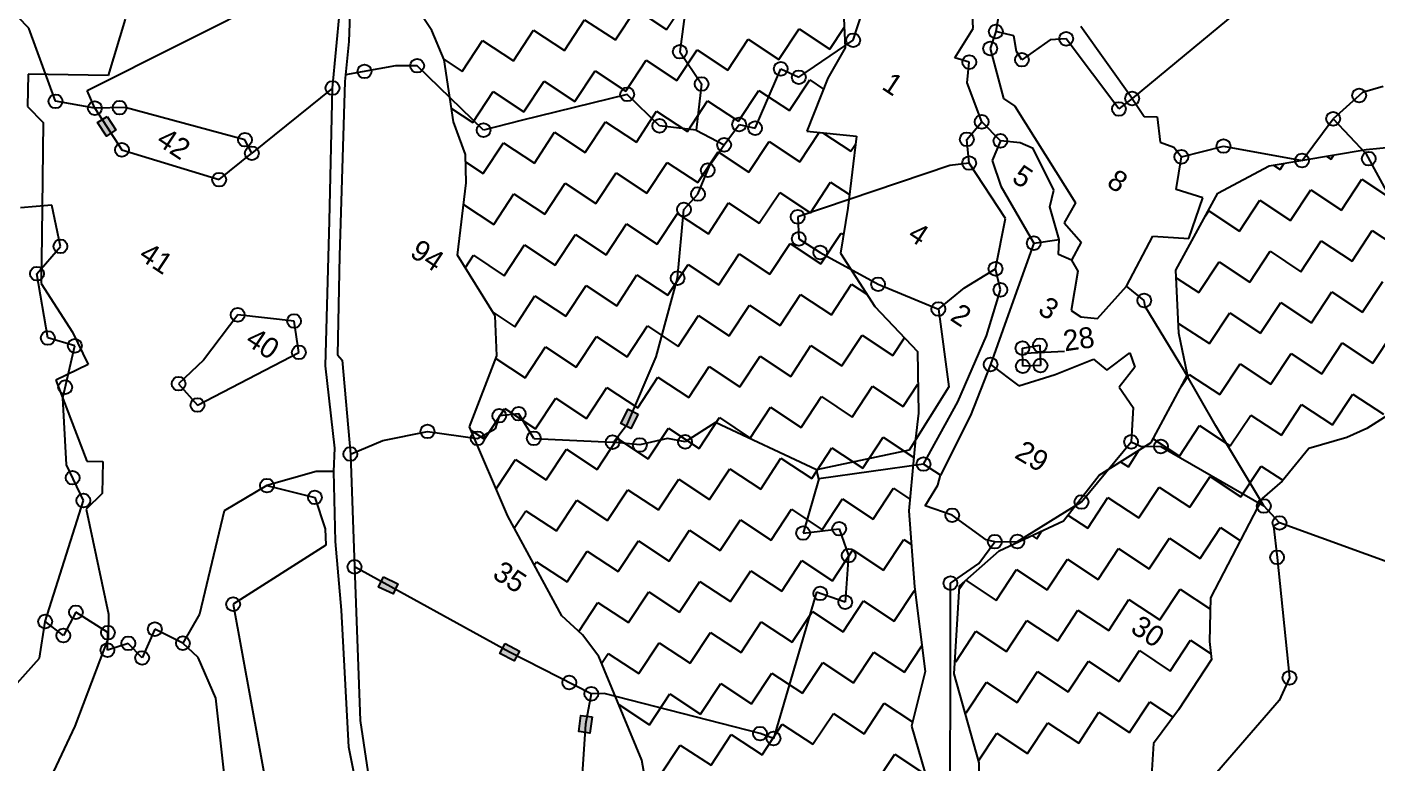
# Model space of a CAD drawing. Header units: metres. Extents: x 301361 to 304244, y 1956232 to 1958987.
# Drawn here: x 302078 to 303224, y 1956996 to 1957621 of the extents above; entities that cross this region are included whole.
import ezdxf

# ---------------------------------------------------------------- set-up
doc = ezdxf.new("R2010")
doc.units = ezdxf.units.M
for name, color, linetype in [('POLY_HATCH', 12, 'Continuous'), ('POLY_PARCEL', 6, 'Continuous'), ('POLY_WATER', 4, 'Continuous'), ('TEXT_PARCEL', 7, 'Continuous'), ('V_BOUND_LINE', 7, 'Continuous'), ('VILLAGE BOUNDRY', 15, 'Continuous')]:
    doc.layers.add(name, color=color, linetype=linetype)
doc.styles.get("Standard").update_dxf_attribs({"font": 'simplex.shx'})
doc.styles.add('TEXT_MAP', font='')
doc.styles.get('TEXT_MAP').set_extended_font_data('Kruti Dev 050')
doc.dimstyles.get("Standard").update_dxf_attribs({"dimtxt": 0.18, "dimasz": 0.18, "dimexe": 0.18, "dimexo": 0.0625, "dimgap": 0.09, "dimtad": 0, "dimtih": 1, "dimtoh": 1, "dimdec": 4, "dimzin": 0, "dimdsep": 46, "dimtxsty": 'Standard', "dimcen": 0.09, "dimadec": 0, "dimazin": 0, "dimtfac": 1, "dimtdec": 4, "dimtofl": 0, "dimtmove": 0, "dimatfit": 3, "dimfxl": 1, "dimtolj": 1, "dimtzin": 0, "dimarcsym": 0})

msp = doc.modelspace()

# ---------------------------------------------------------------- hatches: boundary and pattern name
for points in [[(302145.8, 1957528.2), (302153.7, 1957533.4), (302146.3, 1957544.9), (302138.3, 1957539.7)], [(302582.8, 1957284.3), (302591.2, 1957280), (302597.5, 1957292.1), (302589.1, 1957296.5)], [(302389.3, 1957139.5), (302393.4, 1957148), (302381.1, 1957154), (302376.9, 1957145.4)], [(302492.3, 1957082.7), (302496.6, 1957091.1), (302484.4, 1957097.4), (302480.1, 1957088.9)], [(302547.1, 1957022.8), (302556.5, 1957021.5), (302558.3, 1957035.1), (302548.9, 1957036.4)]]:
    msp.add_hatch(color=256).paths.add_polyline_path(points)

# ---------------------------------------------------------------- linework, layer by layer
for points in [[(302146.3, 1957544.9), (302153.7, 1957533.4), (302145.8, 1957528.2), (302138.3, 1957539.7)], [(302597.5, 1957292.1), (302591.2, 1957280), (302582.8, 1957284.3), (302589.1, 1957296.5)], [(302381.1, 1957154), (302393.4, 1957148), (302389.3, 1957139.5), (302376.9, 1957145.4)], [(302484.4, 1957097.4), (302496.6, 1957091.1), (302492.3, 1957082.7), (302480.1, 1957088.9)], [(302558.3, 1957035.1), (302556.5, 1957021.5), (302547.1, 1957022.8), (302548.9, 1957036.4)]]:
    msp.add_lwpolyline(points, close=True)
for centre in [(302901.3, 1957616.9), (302780.1, 1957609.5), (302961.1, 1957610.8), (302632.9, 1957599.8), (302896.5, 1957602.5), (302365, 1957583.1), (302409.7, 1957587.9), (302718.6, 1957585.3), (302878.8, 1957591), (302923.5, 1957593), (302651.4, 1957572.4), (302734, 1957578.1), (302337.8, 1957569), (302588.2, 1957563.6), (303017.1, 1957560.1), (303210, 1957562.7), (302102.5, 1957557.7), (302136, 1957551.9), (302157, 1957552.3), (303005.9, 1957551.2), (302615.5, 1957536.9), (302683.3, 1957538), (302889.3, 1957540.3), (303187.9, 1957542.9), (302263.5, 1957525.1), (302466.2, 1957533.2), (302696.8, 1957534.9), (302876.7, 1957525.4), (302159, 1957516.5), (302269.3, 1957513.6), (302670.5, 1957520.7), (302905.2, 1957524.1), (303094.7, 1957519.7), (302878.7, 1957505.3), (303058.9, 1957510.6), (303161.4, 1957507.5), (303218.1, 1957509), (302241.6, 1957491.2), (302656.6, 1957499.2), (302648.3, 1957479), (302636.4, 1957465.9), (302733, 1957459.6), (302106.7, 1957434.6), (302733.9, 1957441), (302933.5, 1957437.3), (302752.2, 1957429.4), (302086.8, 1957411.4), (302901, 1957415.5), (302631, 1957407.6), (302801.3, 1957402.4), (302905.2, 1957397.7), (303027.4, 1957388.6), (302257.3, 1957376.5), (302852.5, 1957381.4), (302305.2, 1957371.2), (302096, 1957356.8), (302119, 1957350.2), (302309.3, 1957344.6), (302923.9, 1957348.2), (302938.8, 1957350.6), (302896.9, 1957334.3), (302924.2, 1957332.8), (302939.2, 1957333.4), (302110.8, 1957315), (302207.1, 1957318), (302223.1, 1957299.9), (302479.5, 1957290.8), (302496, 1957292.5), (302418.5, 1957277.5), (302461.1, 1957271.6), (302508.9, 1957271.6), (302575.8, 1957268.4), (302598.9, 1957266), (302637.3, 1957268.6), (303016.2, 1957268.7), (303041.6, 1957264.7), (302353, 1957258.3), (302839.9, 1957249.8), (302117.1, 1957238.2), (302282.2, 1957231.5), (302126.2, 1957218.8), (302322.9, 1957221.5), (302974.1, 1957217.6), (302864.3, 1957206.3), (303129, 1957214.2), (302768.3, 1957194.9), (303142.3, 1957199.8), (302737.6, 1957191.2), (302900.5, 1957183.9), (302919.6, 1957184.1), (302776.3, 1957172.1), (303140.2, 1957170.6), (302356.5, 1957162.5), (302862.7, 1957148.7), (302752.2, 1957140), (302119.9, 1957124), (302253.4, 1957130.8), (302773.4, 1957132.6), (302093.8, 1957116.1), (302109.2, 1957104.2), (302147.1, 1957106.7), (302186.9, 1957109.6), (302146.6, 1957091.8), (302164.4, 1957097.6), (302210.8, 1957097.7), (302176.1, 1957085.2), (303150.8, 1957068.4), (302539, 1957064.3), (302557.7, 1957054.8), (302701, 1957021), (302712.5, 1957016.9)]:
    msp.add_circle(centre, 5.87)
at = {"layer": 'POLY_HATCH', "ltscale": 10}
for p, q in [((302770.2, 1957673.5), (302773.3, 1957603)), ((302422.3, 1957617.7), (302399.7, 1957651.5)), ((302432.8, 1957592.8), (302422.3, 1957617.7)), ((302773.3, 1957603), (302758.7, 1957577.3)), ((302440.7, 1957540.3), (302432.8, 1957592.8)), ((302758.7, 1957577.3), (302740.9, 1957532.4)), ((302450.7, 1957512.5), (302440.7, 1957540.3)), ((302740.9, 1957532.4), (302783, 1957528.2)), ((302783, 1957528.2), (302775.6, 1957467)), ((303215.9, 1957516.9), (303306.6, 1957525.6)), ((302451.4, 1957488.5), (302450.7, 1957512.5)), ((303133.4, 1957502.9), (303215.9, 1957516.9)), ((303089.8, 1957479.7), (303133.4, 1957502.9)), ((302444.1, 1957427.2), (302451.4, 1957488.5)), ((303054.3, 1957414.5), (303089.8, 1957479.7)), ((302775.6, 1957467), (302769.3, 1957428.7)), ((302769.3, 1957428.7), (302798.5, 1957383.5)), ((302476.1, 1957375.5), (302444.1, 1957427.2)), ((303056.8, 1957361), (303054.3, 1957414.5)), ((302798.5, 1957383.5), (302834.8, 1957345.4)), ((302477.3, 1957341.6), (302476.1, 1957375.5)), ((303064.1, 1957325.5), (303056.8, 1957361)), ((302454.1, 1957281.4), (302477.3, 1957341.6)), ((302834.8, 1957345.4), (302835.6, 1957292.9)), ((303033.3, 1957268), (303064.1, 1957325.5)), ((302835.6, 1957292.9), (302833, 1957271.1)), ((303236.5, 1957292.7), (303216.4, 1957280)), ((302486.8, 1957205.6), (302454.1, 1957281.4)), ((303216.4, 1957280), (303199.5, 1957272.3)), ((302833, 1957271.1), (302827.5, 1957210.2)), ((302989.1, 1957240.5), (303033.3, 1957268)), ((303199.5, 1957272.3), (303167.3, 1957262.9)), ((303167.3, 1957262.9), (303144.5, 1957235.4)), ((302958.7, 1957201.5), (302989.1, 1957240.5)), ((303144.5, 1957235.4), (303127.6, 1957220.6)), ((302827.5, 1957210.2), (302832.2, 1957145.7)), ((303127.6, 1957220.6), (303083.8, 1957136.3)), ((302532.6, 1957121.1), (302486.8, 1957205.6)), ((302904.2, 1957176.1), (302958.7, 1957201.5)), ((302870.5, 1957146.5), (302904.2, 1957176.1)), ((302832.2, 1957145.7), (302841.4, 1957073.7)), ((302866, 1957071.6), (302870.5, 1957146.5)), ((303083.8, 1957136.3), (303082.9, 1957099.1)), ((302550.2, 1957104.8), (302532.6, 1957121.1)), ((302564, 1957086.3), (302550.2, 1957104.8)), ((303082.9, 1957099.1), (303084.6, 1957083.8)), ((302600.5, 1956998.5), (302564, 1957086.3)), ((302841.4, 1957073.7), (302829.6, 1957027.2)), ((303084.6, 1957083.8), (303056.4, 1957041.1)), ((302887.1, 1956996.3), (302866, 1957071.6)), ((303056.4, 1957041.1), (303035.3, 1957012.5)), ((302829.6, 1957027.2), (302844.1, 1956977.5)), ((303035.3, 1957012.5), (303033.2, 1956980.8)), ((302612.3, 1956934.1), (302600.5, 1956998.5)), ((302887.3, 1956960.8), (302887.1, 1956996.3))]:
    msp.add_line(p, q, dxfattribs=at)
at = {"layer": 'POLY_HATCH', "linetype": 'Continuous'}
for p, q in [((302578.2, 1957609.8), (302595.4, 1957635.9)), ((302595.4, 1957635.9), (302621.5, 1957618.7)), ((302621.5, 1957618.7), (302638.7, 1957644.8)), ((302534.8, 1957600.9), (302552, 1957627)), ((302552, 1957627), (302578.2, 1957609.8)), ((302491.5, 1957592), (302508.7, 1957618.1)), ((302508.7, 1957618.1), (302534.8, 1957600.9)), ((302717.1, 1957593.1), (302734.3, 1957619.2)), ((302734.3, 1957619.2), (302760.4, 1957602)), ((302760.4, 1957602), (302772.5, 1957620.3)), ((302448.1, 1957583.1), (302465.4, 1957609.2)), ((302465.4, 1957609.2), (302491.5, 1957592)), ((302630.4, 1957575.3), (302647.6, 1957601.5)), ((302647.6, 1957601.5), (302673.7, 1957584.2)), ((302673.7, 1957584.2), (302691, 1957610.4)), ((302691, 1957610.4), (302717.1, 1957593.1)), ((302432.5, 1957593.4), (302448.1, 1957583.1)), ((302587.1, 1957566.4), (302604.3, 1957592.6)), ((302604.3, 1957592.6), (302630.4, 1957575.3)), ((302543.7, 1957557.5), (302560.9, 1957583.7)), ((302560.9, 1957583.7), (302587.1, 1957566.4)), ((302457, 1957539.8), (302474.3, 1957565.9)), ((302474.3, 1957565.9), (302500.4, 1957548.7)), ((302500.4, 1957548.7), (302517.6, 1957574.8)), ((302517.6, 1957574.8), (302543.7, 1957557.5)), ((302682.6, 1957540.9), (302699.9, 1957567)), ((302699.9, 1957567), (302726, 1957549.8)), ((302726, 1957549.8), (302743.2, 1957575.9)), ((302743.2, 1957575.9), (302755, 1957568.1)), ((302639.3, 1957532), (302656.5, 1957558.1)), ((302656.5, 1957558.1), (302682.6, 1957540.9)), ((302439, 1957551.6), (302457, 1957539.8)), ((302596, 1957523.1), (302613.2, 1957549.2)), ((302613.2, 1957549.2), (302639.3, 1957532)), ((302509.3, 1957505.3), (302526.5, 1957531.4)), ((302526.5, 1957531.4), (302552.6, 1957514.2)), ((302552.6, 1957514.2), (302569.8, 1957540.3)), ((302569.8, 1957540.3), (302596, 1957523.1)), ((302734.9, 1957506.4), (302751.3, 1957531.3)), ((302754.4, 1957531), (302778.2, 1957515.3)), ((302465.9, 1957496.4), (302483.2, 1957522.5)), ((302483.2, 1957522.5), (302509.3, 1957505.3)), ((302691.5, 1957497.5), (302708.8, 1957523.7)), ((302708.8, 1957523.7), (302734.9, 1957506.4)), ((302778.2, 1957515.3), (302782.1, 1957521.3)), ((302648.2, 1957488.7), (302665.4, 1957514.8)), ((302665.4, 1957514.8), (302691.5, 1957497.5)), ((303182.3, 1957511.2), (303186.1, 1957508.7)), ((303186.1, 1957508.7), (303188.5, 1957512.3)), ((302450.9, 1957506.3), (302465.9, 1957496.4)), ((302561.5, 1957470.9), (302578.7, 1957497)), ((302578.7, 1957497), (302604.9, 1957479.8)), ((302604.9, 1957479.8), (302622.1, 1957505.9)), ((302622.1, 1957505.9), (302648.2, 1957488.7)), ((303137.1, 1957503.5), (303142.8, 1957499.8)), ((303142.8, 1957499.8), (303146.2, 1957505.1)), ((302518.2, 1957462), (302535.4, 1957488.1)), ((302535.4, 1957488.1), (302561.5, 1957470.9)), ((302743.8, 1957463.1), (302761, 1957489.2)), ((302761, 1957489.2), (302777, 1957478.6)), ((303195, 1957465.4), (303212.2, 1957491.5)), ((303212.2, 1957491.5), (303238.3, 1957474.3)), ((302474.8, 1957453.1), (302492, 1957479.2)), ((302492, 1957479.2), (302518.2, 1957462)), ((302700.4, 1957454.2), (302717.7, 1957480.3)), ((302717.7, 1957480.3), (302743.8, 1957463.1)), ((303108.3, 1957447.6), (303125.5, 1957473.7)), ((303125.5, 1957473.7), (303151.7, 1957456.5)), ((303151.7, 1957456.5), (303168.9, 1957482.6)), ((303168.9, 1957482.6), (303195, 1957465.4)), ((302449.2, 1957470), (302474.8, 1957453.1)), ((302613.7, 1957436.4), (302631, 1957462.5)), ((302631, 1957462.5), (302657.1, 1957445.3)), ((302657.1, 1957445.3), (302674.3, 1957471.4)), ((302674.3, 1957471.4), (302700.4, 1957454.2)), ((303079.3, 1957460.4), (303082.2, 1957464.8)), ((303082.2, 1957464.8), (303108.3, 1957447.6)), ((302570.4, 1957427.5), (302587.6, 1957453.6)), ((302587.6, 1957453.6), (302613.7, 1957436.4)), ((302527.1, 1957418.6), (302544.3, 1957444.7)), ((302544.3, 1957444.7), (302570.4, 1957427.5)), ((302752.7, 1957419.8), (302769.9, 1957445.9)), ((302769.9, 1957445.9), (302771.9, 1957444.5)), ((303160.5, 1957413.1), (303177.8, 1957439.2)), ((303177.8, 1957439.2), (303203.9, 1957422)), ((303203.9, 1957422), (303221.1, 1957448.1)), ((303221.1, 1957448.1), (303247.2, 1957430.9)), ((302483.7, 1957409.7), (302500.9, 1957435.8)), ((302500.9, 1957435.8), (302527.1, 1957418.6)), ((302666, 1957402), (302683.2, 1957428.1)), ((302683.2, 1957428.1), (302709.3, 1957410.9)), ((302709.3, 1957410.9), (302726.6, 1957437)), ((302726.6, 1957437), (302752.7, 1957419.8)), ((303117.2, 1957404.2), (303134.4, 1957430.4)), ((303134.4, 1957430.4), (303160.5, 1957413.1)), ((302450.7, 1957416.5), (302457.6, 1957427)), ((302457.6, 1957427), (302483.7, 1957409.7)), ((302622.6, 1957393.1), (302639.9, 1957419.2)), ((302639.9, 1957419.2), (302666, 1957402)), ((303073.9, 1957395.3), (303091.1, 1957421.5)), ((303091.1, 1957421.5), (303117.2, 1957404.2)), ((302579.3, 1957384.2), (302596.5, 1957410.3)), ((302596.5, 1957410.3), (302622.6, 1957393.1)), ((303054.6, 1957408), (303073.9, 1957395.3)), ((303212.8, 1957378.7), (303230, 1957404.8)), ((302536, 1957375.3), (302553.2, 1957401.4)), ((302553.2, 1957401.4), (302579.3, 1957384.2)), ((302718.2, 1957367.5), (302735.4, 1957393.6)), ((302735.4, 1957393.6), (302761.6, 1957376.4)), ((302761.6, 1957376.4), (302778.8, 1957402.5)), ((302778.8, 1957402.5), (302791.7, 1957394)), ((303169.4, 1957369.8), (303186.7, 1957395.9)), ((303186.7, 1957395.9), (303212.8, 1957378.7)), ((302492.6, 1957366.4), (302509.8, 1957392.5)), ((302509.8, 1957392.5), (302536, 1957375.3)), ((302674.9, 1957358.6), (302692.1, 1957384.7)), ((302692.1, 1957384.7), (302718.2, 1957367.5)), ((303126.1, 1957360.9), (303143.3, 1957387)), ((303143.3, 1957387), (303169.4, 1957369.8)), ((302474.1, 1957378.6), (302492.6, 1957366.4)), ((302631.5, 1957349.7), (302648.8, 1957375.8)), ((302648.8, 1957375.8), (302674.9, 1957358.6)), ((303082.8, 1957352), (303100, 1957378.1)), ((303100, 1957378.1), (303126.1, 1957360.9)), ((302588.2, 1957340.8), (302605.4, 1957367)), ((302605.4, 1957367), (302631.5, 1957349.7)), ((302770.5, 1957333.1), (302787.7, 1957359.2)), ((302787.7, 1957359.2), (302813.8, 1957342)), ((303056.5, 1957368.9), (303056.6, 1957369.2)), ((303056.6, 1957369.2), (303082.8, 1957352)), ((303221.7, 1957335.3), (303238.9, 1957361.5)), ((302501.5, 1957323), (302518.7, 1957349.2)), ((302518.7, 1957349.2), (302544.9, 1957331.9)), ((302544.9, 1957331.9), (302562.1, 1957358.1)), ((302562.1, 1957358.1), (302588.2, 1957340.8)), ((302727.1, 1957324.2), (302744.3, 1957350.3)), ((302744.3, 1957350.3), (302770.5, 1957333.1)), ((302813.8, 1957342), (302823.7, 1957357)), ((303178.3, 1957326.4), (303195.6, 1957352.6)), ((303195.6, 1957352.6), (303221.7, 1957335.3)), ((302476.5, 1957339.5), (302501.5, 1957323)), ((302683.8, 1957315.3), (302701, 1957341.4)), ((302701, 1957341.4), (302727.1, 1957324.2)), ((303135, 1957317.5), (303152.2, 1957343.7)), ((303152.2, 1957343.7), (303178.3, 1957326.4)), ((302640.4, 1957306.4), (302657.7, 1957332.5)), ((302657.7, 1957332.5), (302683.8, 1957315.3)), ((303058.9, 1957315.9), (303065.5, 1957325.9)), ((303065.5, 1957325.9), (303091.7, 1957308.7)), ((303091.7, 1957308.7), (303108.9, 1957334.8)), ((303108.9, 1957334.8), (303135, 1957317.5)), ((302553.7, 1957288.6), (302571, 1957314.7)), ((302571, 1957314.7), (302597.1, 1957297.5)), ((302597.1, 1957297.5), (302614.3, 1957323.6)), ((302614.3, 1957323.6), (302640.4, 1957306.4)), ((302779.4, 1957289.7), (302796.6, 1957315.8)), ((302796.6, 1957315.8), (302822.7, 1957298.6)), ((302822.7, 1957298.6), (302835.2, 1957317.6)), ((302510.4, 1957279.7), (302527.6, 1957305.8)), ((302527.6, 1957305.8), (302553.7, 1957288.6)), ((302736, 1957280.8), (302753.2, 1957307)), ((302753.2, 1957307), (302779.4, 1957289.7)), ((303187.2, 1957283.1), (303204.5, 1957309.2)), ((303204.5, 1957309.2), (303230.6, 1957292)), ((302467.1, 1957270.8), (302484.3, 1957296.9)), ((302484.3, 1957296.9), (302510.4, 1957279.7)), ((302692.7, 1957271.9), (302709.9, 1957298.1)), ((302709.9, 1957298.1), (302736, 1957280.8)), ((303100.5, 1957265.3), (303117.8, 1957291.4)), ((303117.8, 1957291.4), (303143.9, 1957274.2)), ((303143.9, 1957274.2), (303161.1, 1957300.3)), ((303161.1, 1957300.3), (303187.2, 1957283.1)), ((302606, 1957254.1), (302623.2, 1957280.3)), ((302623.2, 1957280.3), (302649.3, 1957263)), ((302649.3, 1957263), (302666.6, 1957289.2)), ((302666.6, 1957289.2), (302692.7, 1957271.9)), ((303057.2, 1957256.4), (303074.4, 1957282.5)), ((303074.4, 1957282.5), (303100.5, 1957265.3)), ((302455.4, 1957278.5), (302467.1, 1957270.8)), ((302562.6, 1957245.3), (302579.9, 1957271.4)), ((302579.9, 1957271.4), (302606, 1957254.1)), ((302788.3, 1957246.4), (302805.5, 1957272.5)), ((302805.5, 1957272.5), (302831.6, 1957255.3)), ((303034.9, 1957271.1), (303057.2, 1957256.4)), ((302519.3, 1957236.4), (302536.5, 1957262.5)), ((302536.5, 1957262.5), (302562.6, 1957245.3)), ((302744.9, 1957237.5), (302762.1, 1957263.6)), ((302762.1, 1957263.6), (302788.3, 1957246.4)), ((303013.9, 1957247.5), (303023.2, 1957261.8)), ((302476.8, 1957228.8), (302493.2, 1957253.6)), ((302493.2, 1957253.6), (302519.3, 1957236.4)), ((302658.2, 1957219.7), (302675.4, 1957245.8)), ((302675.4, 1957245.8), (302701.6, 1957228.6)), ((302701.6, 1957228.6), (302718.8, 1957254.7)), ((302718.8, 1957254.7), (302744.9, 1957237.5)), ((303007.3, 1957251.8), (303013.9, 1957247.5)), ((303109.4, 1957222), (303126.7, 1957248.1)), ((303126.7, 1957248.1), (303145, 1957236)), ((302614.9, 1957210.8), (302632.1, 1957236.9)), ((302632.1, 1957236.9), (302658.2, 1957219.7)), ((303066.1, 1957213.1), (303083.3, 1957239.2)), ((303083.3, 1957239.2), (303109.4, 1957222)), ((302571.5, 1957201.9), (302588.8, 1957228)), ((302588.8, 1957228), (302614.9, 1957210.8)), ((302797.1, 1957203), (302814.4, 1957229.2)), ((302814.4, 1957229.2), (302828.4, 1957219.9)), ((303022.8, 1957204.2), (303040, 1957230.3)), ((303040, 1957230.3), (303066.1, 1957213.1)), ((302492.3, 1957195.4), (302502.1, 1957210.2)), ((302502.1, 1957210.2), (302528.2, 1957193)), ((302528.2, 1957193), (302545.4, 1957219.1)), ((302545.4, 1957219.1), (302571.5, 1957201.9)), ((302710.5, 1957185.3), (302727.7, 1957211.4)), ((302727.7, 1957211.4), (302753.8, 1957194.1)), ((302753.8, 1957194.1), (302771, 1957220.3)), ((302771, 1957220.3), (302797.1, 1957203)), ((302979.4, 1957195.3), (302996.6, 1957221.4)), ((302996.6, 1957221.4), (303022.8, 1957204.2)), ((302667.1, 1957176.4), (302684.3, 1957202.5)), ((302684.3, 1957202.5), (302710.5, 1957185.3)), ((302962.5, 1957206.4), (302979.4, 1957195.3)), ((302623.8, 1957167.5), (302641, 1957193.6)), ((302641, 1957193.6), (302667.1, 1957176.4)), ((302932, 1957189.1), (302936.1, 1957186.4)), ((302936.1, 1957186.4), (302940.4, 1957193)), ((303075, 1957169.7), (303092.2, 1957195.8)), ((303092.2, 1957195.8), (303109, 1957184.8)), ((302537.1, 1957149.7), (302554.3, 1957175.8)), ((302554.3, 1957175.8), (302580.4, 1957158.6)), ((302580.4, 1957158.6), (302597.7, 1957184.7)), ((302597.7, 1957184.7), (302623.8, 1957167.5)), ((302762.7, 1957150.8), (302779.9, 1957176.9)), ((302779.9, 1957176.9), (302806, 1957159.7)), ((302806, 1957159.7), (302823.3, 1957185.8)), ((302823.3, 1957185.8), (302829.6, 1957181.6)), ((302988.3, 1957151.9), (303005.5, 1957178.1)), ((303005.5, 1957178.1), (303031.7, 1957160.8)), ((303031.7, 1957160.8), (303048.9, 1957187)), ((303048.9, 1957187), (303075, 1957169.7)), ((302509.2, 1957164.2), (302511, 1957166.9)), ((302511, 1957166.9), (302537.1, 1957149.7)), ((302719.4, 1957141.9), (302736.6, 1957168)), ((302736.6, 1957168), (302762.7, 1957150.8)), ((302945, 1957143), (302962.2, 1957169.2)), ((302962.2, 1957169.2), (302988.3, 1957151.9)), ((302676, 1957133), (302693.2, 1957159.1)), ((302693.2, 1957159.1), (302719.4, 1957141.9)), ((302901.6, 1957134.1), (302918.8, 1957160.3)), ((302918.8, 1957160.3), (302945, 1957143)), ((302589.3, 1957115.2), (302606.6, 1957141.3)), ((302606.6, 1957141.3), (302632.7, 1957124.1)), ((302632.7, 1957124.1), (302649.9, 1957150.2)), ((302649.9, 1957150.2), (302676, 1957133)), ((302814.9, 1957116.4), (302832.2, 1957142.5)), ((302832.2, 1957142.5), (302832.7, 1957142.1)), ((302870.3, 1957143.5), (302874.7, 1957150.2)), ((302875.8, 1957151.2), (302901.6, 1957134.1)), ((303040.6, 1957117.5), (303057.8, 1957143.6)), ((303057.8, 1957143.6), (303083.6, 1957126.6)), ((302547, 1957107.8), (302563.2, 1957132.4)), ((302563.2, 1957132.4), (302589.3, 1957115.2)), ((302771.6, 1957107.5), (302788.8, 1957133.6)), ((302788.8, 1957133.6), (302814.9, 1957116.4)), ((302997.2, 1957108.6), (303014.4, 1957134.7)), ((303014.4, 1957134.7), (303040.6, 1957117.5)), ((302728.3, 1957098.6), (302745.5, 1957124.7)), ((302745.5, 1957124.7), (302771.6, 1957107.5)), ((302953.9, 1957099.7), (302971.1, 1957125.8)), ((302971.1, 1957125.8), (302997.2, 1957108.6)), ((302641.6, 1957080.8), (302658.8, 1957106.9)), ((302658.8, 1957106.9), (302684.9, 1957089.7)), ((302684.9, 1957089.7), (302702.1, 1957115.8)), ((302702.1, 1957115.8), (302728.3, 1957098.6)), ((302867.2, 1957081.9), (302884.4, 1957108)), ((302884.4, 1957108), (302910.5, 1957090.8)), ((302910.5, 1957090.8), (302927.7, 1957116.9)), ((302927.7, 1957116.9), (302953.9, 1957099.7)), ((302598.2, 1957071.9), (302615.4, 1957098)), ((302615.4, 1957098), (302641.6, 1957080.8)), ((302823.8, 1957073), (302838.6, 1957095.4)), ((303049.4, 1957074.1), (303066.7, 1957100.3)), ((303066.7, 1957100.3), (303084.1, 1957088.8)), ((302566.4, 1957080.4), (302572.1, 1957089.1)), ((302572.1, 1957089.1), (302598.2, 1957071.9)), ((302780.5, 1957064.1), (302797.7, 1957090.2)), ((302797.7, 1957090.2), (302823.8, 1957073)), ((303006.1, 1957065.3), (303023.3, 1957091.4)), ((303023.3, 1957091.4), (303049.4, 1957074.1)), ((302737.1, 1957055.2), (302754.4, 1957081.3)), ((302754.4, 1957081.3), (302780.5, 1957064.1)), ((302866.6, 1957082.3), (302867.2, 1957081.9)), ((302919.4, 1957047.5), (302936.6, 1957073.6)), ((302936.6, 1957073.6), (302962.8, 1957056.4)), ((302962.8, 1957056.4), (302980, 1957082.5)), ((302980, 1957082.5), (303006.1, 1957065.3)), ((302650.5, 1957037.4), (302667.7, 1957063.6)), ((302667.7, 1957063.6), (302693.8, 1957046.3)), ((302693.8, 1957046.3), (302711, 1957072.4)), ((302711, 1957072.4), (302737.1, 1957055.2)), ((302876.1, 1957038.6), (302893.3, 1957064.7)), ((302893.3, 1957064.7), (302919.4, 1957047.5)), ((302607.1, 1957028.5), (302624.3, 1957054.7)), ((302624.3, 1957054.7), (302650.5, 1957037.4)), ((302580.9, 1957045.6), (302581, 1957045.8)), ((302581, 1957045.8), (302607.1, 1957028.5)), ((302789.4, 1957020.8), (302806.6, 1957046.9)), ((302806.6, 1957046.9), (302830.6, 1957031.1)), ((302875.1, 1957039.2), (302876.1, 1957038.6)), ((302971.7, 1957013), (302988.9, 1957039.1)), ((302988.9, 1957039.1), (303015, 1957021.9)), ((303015, 1957021.9), (303032.2, 1957048)), ((303032.2, 1957048), (303051.9, 1957035)), ((302702.7, 1957003), (302719.9, 1957029.1)), ((302719.9, 1957029.1), (302746, 1957011.9)), ((302746, 1957011.9), (302763.3, 1957038)), ((302763.3, 1957038), (302789.4, 1957020.8)), ((302928.3, 1957004.1), (302945.5, 1957030.2)), ((302945.5, 1957030.2), (302971.7, 1957013)), ((302659.4, 1956994.1), (302676.6, 1957020.2)), ((302676.6, 1957020.2), (302702.7, 1957003)), ((302886.7, 1956997.9), (302902.2, 1957021.3)), ((302902.2, 1957021.3), (302928.3, 1957004.1)), ((302616, 1956985.2), (302633.2, 1957011.3)), ((302633.2, 1957011.3), (302659.4, 1956994.1)), ((302798.3, 1956977.4), (302815.5, 1957003.6)), ((302815.5, 1957003.6), (302841.5, 1956986.4))]:
    msp.add_line(p, q, dxfattribs=at)
at = {"layer": 'POLY_PARCEL'}
for p, q in [((302647.9, 1957713.6), (302632.9, 1957599.8)), ((302129.3, 1957566.9), (302294.2, 1957649.6)), ((302780.1, 1957609.5), (302794.7, 1957654.2)), ((303120.2, 1957645.6), (303017.1, 1957560.1)), ((302079.9, 1957619.9), (302070.8, 1957629.1)), ((302102.5, 1957557.7), (302079.9, 1957619.9)), ((302916.7, 1957613.4), (302901.3, 1957616.9)), ((302918.8, 1957599.9), (302916.7, 1957613.4)), ((303017.1, 1957560.1), (302973.5, 1957621.2)), ((302632.9, 1957599.8), (302651.4, 1957572.4)), ((302734, 1957578.1), (302780.1, 1957609.5)), ((302923.5, 1957593), (302918.8, 1957599.9)), ((302947.4, 1957609.9), (302923.5, 1957593)), ((302961.1, 1957610.8), (302947.4, 1957609.9)), ((303005.9, 1957551.2), (302961.1, 1957610.8)), ((302391.3, 1957587.9), (302348.8, 1957580.1)), ((302409.7, 1957587.9), (302391.3, 1957587.9)), ((302466.2, 1957533.2), (302409.7, 1957587.9)), ((302696.8, 1957534.9), (302718.6, 1957585.3)), ((302718.6, 1957585.3), (302734, 1957578.1)), ((302136, 1957551.9), (302129.3, 1957566.9)), ((302337.8, 1957569), (302269.3, 1957513.6)), ((302651.4, 1957572.4), (302646.9, 1957533.3)), ((303212.8, 1957565.2), (303187.9, 1957542.9)), ((303230.4, 1957570.4), (303212.8, 1957565.2)), ((302136, 1957551.9), (302102.5, 1957557.7)), ((302588.2, 1957563.6), (302498.1, 1957541.3)), ((302615.5, 1957536.9), (302588.2, 1957563.6)), ((303017.1, 1957560.1), (303005.9, 1957551.2)), ((303017.1, 1957560.1), (303027.4, 1957544.7)), ((302161.8, 1957552.4), (302136, 1957551.9)), ((302136, 1957551.9), (302159, 1957516.5)), ((302263.5, 1957525.1), (302161.8, 1957552.4)), ((303027.4, 1957544.7), (303038.3, 1957544.4)), ((303038.3, 1957544.4), (303040.8, 1957523)), ((303161.4, 1957507.5), (303187.9, 1957542.9)), ((303187.9, 1957542.9), (303215.6, 1957513.5)), ((302498.1, 1957541.3), (302466.2, 1957533.2)), ((302646.9, 1957533.3), (302615.5, 1957536.9)), ((302646.9, 1957533.3), (302670.5, 1957520.7)), ((302670.5, 1957520.7), (302683.3, 1957538)), ((302683.3, 1957538), (302696.8, 1957534.9)), ((302905.2, 1957524.1), (302889.3, 1957540.3)), ((302269.3, 1957513.6), (302263.5, 1957525.1)), ((302658.3, 1957503.4), (302670.5, 1957520.7)), ((303040.8, 1957523), (303052.4, 1957518.8)), ((303058.9, 1957510.6), (303094.7, 1957519.7)), ((303094.7, 1957519.7), (303161.4, 1957507.5)), ((302159, 1957516.5), (302241.6, 1957491.2)), ((302241.6, 1957491.2), (302269.3, 1957513.6)), ((303052.4, 1957518.8), (303058.9, 1957510.6)), ((303054.6, 1957482.9), (303058.9, 1957510.6)), ((303215.6, 1957513.5), (303235, 1957477.9)), ((302648.3, 1957479), (302658.3, 1957503.4)), ((302862.3, 1957503.3), (302733, 1957459.6)), ((302878.7, 1957505.3), (302862.3, 1957503.3)), ((302636.4, 1957465.9), (302648.3, 1957479)), ((303077.2, 1957475.7), (303054.6, 1957482.9)), ((303065.4, 1957441.3), (303077.2, 1957475.7)), ((302631, 1957407.6), (302636.4, 1957465.9)), ((302733, 1957459.6), (302733.9, 1957441)), ((302733.9, 1957441), (302752.2, 1957429.4)), ((302933.5, 1957437.3), (302955.1, 1957440.5)), ((303012.4, 1957400.7), (303034.6, 1957443.2)), ((303034.6, 1957443.2), (303065.4, 1957441.3)), ((302752.2, 1957429.4), (302801.3, 1957402.4)), ((302965.5, 1957423), (302971, 1957413.6)), ((302612.9, 1957340.7), (302631, 1957407.6)), ((302874.7, 1957399.5), (302901, 1957415.5)), ((302971, 1957413.6), (302965.2, 1957380)), ((302801.3, 1957402.4), (302852.5, 1957381.4)), ((302852.5, 1957381.4), (302874.7, 1957399.5)), ((302987.7, 1957373.4), (303012.4, 1957400.7)), ((303027.4, 1957388.6), (303012.4, 1957400.7)), ((303028.1, 1957383.4), (303027.4, 1957388.6)), ((303061.5, 1957328.7), (303028.1, 1957383.4)), ((302257.3, 1957376.5), (302228.3, 1957337.9)), ((302305.2, 1957371.2), (302257.3, 1957376.5)), ((302309.3, 1957344.6), (302305.2, 1957371.2)), ((302852.5, 1957381.4), (302861.3, 1957315.4)), ((302965.2, 1957380), (302973.4, 1957374.7)), ((302973.4, 1957374.7), (302987.7, 1957373.4)), ((302923.9, 1957348.2), (302938.8, 1957350.6)), ((302924.2, 1957332.8), (302923.9, 1957348.2)), ((302938.8, 1957350.6), (302939.2, 1957333.4)), ((302228.3, 1957337.9), (302207.1, 1957318)), ((302223.1, 1957299.9), (302309.3, 1957344.6)), ((302588.3, 1957284), (302612.9, 1957340.7)), ((302951.7, 1957325.8), (302984.2, 1957338.8)), ((302984.2, 1957338.8), (302995.6, 1957329.5)), ((302995.6, 1957329.5), (303015.1, 1957344.1)), ((303015.1, 1957344.1), (303019.4, 1957331.9)), ((302896.9, 1957334.3), (302920.9, 1957316.3)), ((302920.9, 1957316.3), (302951.7, 1957325.8)), ((302939.2, 1957333.4), (302924.2, 1957332.8)), ((303019.4, 1957331.9), (303006, 1957315.1)), ((303088.3, 1957282.2), (303061.5, 1957328.7)), ((302207.1, 1957318), (302223.1, 1957299.9)), ((302861.3, 1957315.4), (302827.7, 1957261.5)), ((303006, 1957315.1), (303017.9, 1957297.9)), ((302479.5, 1957290.8), (302476.1, 1957279.8)), ((302496, 1957292.5), (302479.5, 1957290.8)), ((302508.9, 1957271.6), (302496, 1957292.5)), ((303017.9, 1957297.9), (303016.2, 1957268.7)), ((302461.1, 1957271.6), (302476.1, 1957279.8)), ((302576.6, 1957268.4), (302588.3, 1957284)), ((302663.2, 1957285.2), (302637.3, 1957268.6)), ((302749, 1957245), (302663.2, 1957285.2)), ((303129, 1957214.2), (303088.3, 1957282.2)), ((302353, 1957258.3), (302380.7, 1957269.8)), ((302380.7, 1957269.8), (302418.5, 1957277.5)), ((302418.5, 1957277.5), (302461.1, 1957271.6)), ((302508.9, 1957271.6), (302575.8, 1957268.4)), ((302575.8, 1957268.4), (302576.6, 1957268.4)), ((302598.9, 1957266), (302575.8, 1957268.4)), ((302622.4, 1957271.6), (302598.9, 1957266)), ((302637.3, 1957268.6), (302622.4, 1957271.6)), ((302974.1, 1957217.6), (303016.2, 1957268.7)), ((303016.2, 1957268.7), (303024.3, 1957265)), ((302827.7, 1957261.5), (302749, 1957245)), ((303024.3, 1957265), (303041.6, 1957264.7)), ((303041.6, 1957264.7), (303129, 1957214.2)), ((302751, 1957237.2), (302749, 1957245)), ((302839.9, 1957249.8), (302751, 1957237.2)), ((302324, 1957243.6), (302282.2, 1957231.5)), ((302338.9, 1957243.6), (302324, 1957243.6)), ((302751, 1957237.2), (302737.6, 1957191.2)), ((302852, 1957231.9), (302854.3, 1957240.3)), ((302282.2, 1957231.5), (302245.8, 1957210)), ((302282.2, 1957231.5), (302322.9, 1957221.5)), ((302322.9, 1957221.5), (302331.5, 1957194.8)), ((302841.3, 1957214.4), (302852, 1957231.9)), ((302245.8, 1957210), (302224.8, 1957122.3)), ((302864.3, 1957206.3), (302841.3, 1957214.4)), ((302919.6, 1957184.1), (302974.1, 1957217.6)), ((303142.3, 1957199.8), (303129, 1957214.2)), ((302893.2, 1957185.5), (302864.3, 1957206.3)), ((303142.3, 1957199.8), (303137.2, 1957197)), ((303269.7, 1957153.6), (303142.3, 1957199.8)), ((302331.5, 1957194.8), (302332.1, 1957181)), ((302737.6, 1957191.2), (302768.3, 1957194.9)), ((302768.3, 1957194.9), (302776.3, 1957172.1)), ((303137.2, 1957197), (303140.2, 1957170.6)), ((302332.1, 1957181), (302253.4, 1957130.8)), ((302886.8, 1957165.5), (302900.5, 1957183.9)), ((302900.5, 1957183.9), (302893.2, 1957185.5)), ((302900.5, 1957183.9), (302919.6, 1957184.1)), ((302776.3, 1957172.1), (302773.4, 1957132.6)), ((302862.7, 1957148.7), (302886.8, 1957165.5)), ((303140.2, 1957170.6), (303150.8, 1957068.4)), ((302488.3, 1957090), (302356.5, 1957162.5)), ((302862.8, 1957076.8), (302862.7, 1957148.7)), ((302253.4, 1957130.8), (302290.2, 1956929.7)), ((302748.9, 1957141.1), (302712.5, 1957016.9)), ((302773.4, 1957132.6), (302748.9, 1957141.1)), ((302119.9, 1957124), (302109.2, 1957104.2)), ((302147.1, 1957106.7), (302119.9, 1957124)), ((302224.8, 1957122.3), (302210.8, 1957097.7)), ((302109.2, 1957104.2), (302093.8, 1957116.1)), ((302186.9, 1957109.6), (302176.1, 1957085.2)), ((302210.8, 1957097.7), (302186.9, 1957109.6)), ((302146.6, 1957091.8), (302147.1, 1957106.7)), ((302164.4, 1957097.6), (302146.6, 1957091.8)), ((302176.1, 1957085.2), (302164.4, 1957097.6)), ((302223.6, 1957085.6), (302210.8, 1957097.7)), ((302238.6, 1957051.2), (302223.6, 1957085.6)), ((302557.7, 1957054.8), (302488.3, 1957090)), ((302862.5, 1956970.9), (302862.8, 1957076.8)), ((303150.8, 1957068.4), (303142.1, 1957049.1)), ((302250.6, 1956945.9), (302238.6, 1957051.2)), ((302557.7, 1957054.8), (302552.7, 1957028.9)), ((302568.7, 1957055.1), (302557.7, 1957054.8)), ((302701, 1957021), (302568.7, 1957055.1)), ((303142.1, 1957049.1), (303085.5, 1956983.7)), ((302552.7, 1957028.9), (302542.6, 1956876.7)), ((302712.5, 1957016.9), (302701, 1957021))]:
    msp.add_line(p, q, dxfattribs=at)
at = {"layer": 'POLY_WATER'}
for p, q in [((302354.3, 1957685.7), (302351.8, 1957608.5)), ((302910.4, 1957671.6), (302901.3, 1957616.9)), ((302337.8, 1957569), (302344.2, 1957634.4)), ((302882, 1957619.6), (302881.6, 1957631.7)), ((302866.6, 1957594.7), (302882, 1957619.6)), ((302901.3, 1957616.9), (302896.5, 1957602.5)), ((302351.8, 1957608.5), (302348.8, 1957580.1)), ((302896.5, 1957602.5), (302907.7, 1957560.1)), ((302878.8, 1957591), (302866.6, 1957594.7)), ((302877, 1957573.4), (302878.8, 1957591)), ((302348.8, 1957580.1), (302348.2, 1957574.5)), ((302335.2, 1957456.2), (302337.8, 1957569)), ((302348.2, 1957574.5), (302343.9, 1957426.4)), ((302889.3, 1957540.3), (302877, 1957573.4)), ((302907.7, 1957560.1), (302917.5, 1957553.6)), ((302917.5, 1957553.6), (302968.9, 1957471.5)), ((302876.7, 1957525.4), (302889.3, 1957540.3)), ((302878.7, 1957505.3), (302876.7, 1957525.4)), ((302905.2, 1957524.1), (302898.3, 1957507.4)), ((302922, 1957522.5), (302905.2, 1957524.1)), ((302933, 1957517.7), (302922, 1957522.5)), ((302950.6, 1957482.3), (302933, 1957517.7)), ((302909.4, 1957458.2), (302878.7, 1957505.3)), ((302898.3, 1957507.4), (302905.6, 1957485.7)), ((302905.6, 1957485.7), (302933.5, 1957437.3)), ((302947.3, 1957468.2), (302950.6, 1957482.3)), ((302955.1, 1957440.5), (302947.3, 1957468.2)), ((302968.9, 1957471.5), (302959.3, 1957454.6)), ((302332, 1957333.2), (302335.2, 1957456.2)), ((302901, 1957415.5), (302909.4, 1957458.2)), ((302959.3, 1957454.6), (302973.9, 1957438.2)), ((302954.5, 1957427.8), (302955.1, 1957440.5)), ((302933.5, 1957437.3), (302913.3, 1957380.5)), ((302965.5, 1957423), (302954.5, 1957427.8)), ((302973.9, 1957438.2), (302965.5, 1957423)), ((302343.9, 1957426.4), (302342, 1957342.6)), ((302905.2, 1957397.7), (302901, 1957415.5)), ((302893.4, 1957358.5), (302905.2, 1957397.7)), ((302913.3, 1957380.5), (302896.9, 1957334.3)), ((302869.1, 1957302.5), (302893.4, 1957358.5)), ((302342, 1957342.6), (302346.1, 1957338.1)), ((302346.1, 1957338.1), (302353, 1957258.3)), ((302339.9, 1957263.3), (302332, 1957333.2)), ((302896.9, 1957334.3), (302879.9, 1957291)), ((302839.9, 1957249.8), (302869.1, 1957302.5)), ((302879.9, 1957291), (302854.3, 1957240.3)), ((302338.9, 1957243.6), (302339.9, 1957263.3)), ((302353, 1957258.3), (302356.5, 1957162.5)), ((302854.3, 1957240.3), (302839.9, 1957249.8)), ((302340.4, 1957184.1), (302338.9, 1957243.6)), ((302345.5, 1957125.9), (302340.4, 1957184.1)), ((302356.5, 1957162.5), (302361.4, 1957032.2)), ((302351.8, 1957009.6), (302345.5, 1957125.9)), ((302361.4, 1957032.2), (302383.2, 1956884.8)), ((302366.6, 1956934.5), (302351.8, 1957009.6))]:
    msp.add_line(p, q, dxfattribs=at)
at = {"layer": 'V_BOUND_LINE'}
for p, q in [((302099.3, 1957469.5), (302072.9, 1957467.3)), ((302106.7, 1957434.6), (302099.3, 1957469.5)), ((302086.8, 1957411.4), (302106.7, 1957434.6)), ((302096, 1957356.8), (302086.8, 1957411.4)), ((302119, 1957350.2), (302096, 1957356.8)), ((302108.7, 1957306), (302119, 1957350.2)), ((302112, 1957249.1), (302108.7, 1957306)), ((302126.2, 1957218.8), (302112, 1957249.1)), ((302093.8, 1957116.1), (302126.2, 1957218.8)), ((302088.9, 1957084.9), (302093.8, 1957116.1)), ((302058, 1957050.5), (302088.9, 1957084.9))]:
    msp.add_line(p, q, dxfattribs=at)
at = {"layer": 'VILLAGE BOUNDRY'}
for p, q in [((302161.8, 1957627.3), (302147.4, 1957579.7)), ((302079.2, 1957580.7), (302078.8, 1957553.4)), ((302147.4, 1957579.7), (302079.2, 1957580.7)), ((302078.8, 1957553.4), (302092.2, 1957539.6)), ((302092.2, 1957539.6), (302090.9, 1957444)), ((302090.9, 1957444), (302090.3, 1957403.1)), ((302090.3, 1957403.1), (302117, 1957361.7)), ((302117, 1957361.7), (302130.3, 1957334.2)), ((302130.3, 1957334.2), (302102.8, 1957321)), ((302102.8, 1957321), (302129.1, 1957252.3)), ((302129.1, 1957252.3), (302142.7, 1957252.1)), ((302142.7, 1957252.1), (302142.3, 1957224.8)), ((302142.3, 1957224.8), (302128.5, 1957211.4)), ((302128.5, 1957211.4), (302147.7, 1957122.4)), ((302147.7, 1957122.4), (302147.4, 1957101.9)), ((302147.4, 1957101.9), (302119, 1957027.2)), ((302119, 1957027.2), (302083.8, 1956952.6))]:
    msp.add_line(p, q, dxfattribs=at)

# ---------------------------------------------------------------- texts
at = {"layer": 'TEXT_PARCEL', "style": 'TEXT_MAP'}
for s, height, rotation, p in [('1', 17.7, 326.598, (302803.5, 1957568.7)), ('42', 17.74, 326.598, (302187.2, 1957521.7)), ('5', 17.7, 326.598, (302913.9, 1957490.2)), ('8', 17.7, 326.598, (302994.5, 1957486.4)), ('4', 17.7, 326.598, (302825.4, 1957441.5)), ('94', 17.74, 326.598, (302402.6, 1957426.8)), ('41', 17.74, 326.598, (302172.3, 1957424.4)), ('2', 17.7, 326.598, (302861.6, 1957372.5)), ('3', 17.7, 326.598, (302936, 1957378.4)), ('40', 17.74, 326.598, (302262.8, 1957352.1)), ('28', 17.74, 8.212, (302959.9, 1957345.4)), ('29', 17.74, 329.16, (302916.3, 1957255.7)), ('35', 17.74, 326.598, (302472.7, 1957153.9)), ('30', 17.74, 326.598, (303014.7, 1957107.7))]:
    msp.add_text(s, height=height, rotation=rotation, dxfattribs=at).set_placement(p)

# ---------------------------------------------------------------- leaders
msp.add_leader([(302959.7, 1957345.4), (302925.7, 1957343.6)], dimstyle='Standard', override={"dimtxt": 2.5, "dimasz": 2.5, "dimexe": 1.25, "dimexo": 0.625, "dimgap": 0.625, "dimtad": 1, "dimtih": 0, "dimtoh": 0, "dimzin": 8, "dimcen": 2.5, "dimtofl": 1})

doc.saveas('drawing.dxf')
